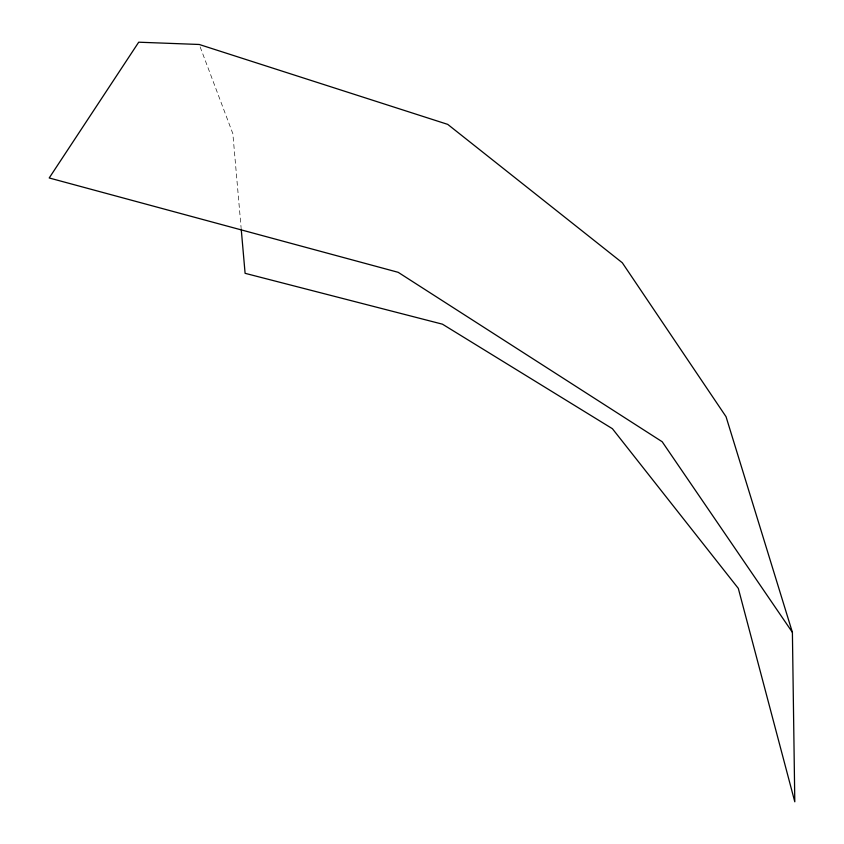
<?xml version="1.0" encoding="UTF-8"?>
<svg xmlns="http://www.w3.org/2000/svg" width="844" height="844" viewBox="0 0 844 844"><rect width="100%" height="100%" fill="white"/><g stroke="black" fill="none" stroke-linecap="round" stroke-linejoin="round"><path stroke-width="0.63" stroke-dasharray="4.22 3.17" d="M200.155 46.926L232.849 133.679L241.089 227.648"/><path stroke-width="1.27" d="M792.4 632.356L662.181 441.739L398.178 272.317L49.205 177.968L138.701 42.2L199.237 44.479L447.721 124.374L622.302 262.758L726.04 416.693L792.4 632.356L794.795 801.8L738.31 588.384L612.417 428.71L442.456 324.18L245.098 273.319L241.205 228.946"/></g></svg>
